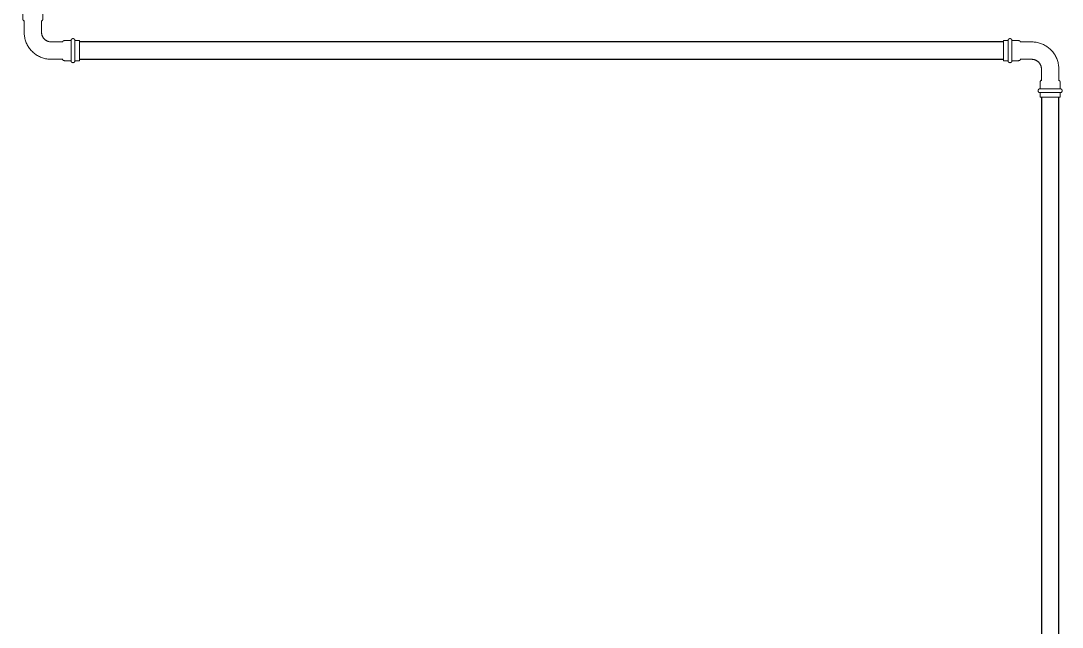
# Model space of a CAD drawing. Header units: inches. Extents: x -3327 to -1, y 8 to 1328.
# Drawn here: x -1829.8 to -1751, y 674.7 to 720.6 of the extents above; entities that cross this region are included whole.
import ezdxf

# ---------------------------------------------------------------- set-up
doc = ezdxf.new("R2010")
doc.units = ezdxf.units.IN
doc.header["$MEASUREMENT"] = 0
doc.layers.add('P-PIPE', color=3, linetype='Continuous', lineweight=9)
doc.layers.add('X - REF - FP', color=7, linetype='Continuous', true_color=0xb90000)

# ---------------------------------------------------------------- blocks, each defined once
blk = doc.blocks.new('Victaulic-VicPress316-Elbow 90-45deg Style P568_P571 - Standard-V42-SECOND LEVEL')
at = {"layer": 'P-PIPE'}
for p, q in [((-3.181, 0.766), (-3.52, 0.766)), ((-3.52, 0.766), (-3.52, -0.766)), ((-3.181, -0.766), (-3.181, 0.766)), ((-2.439, 0.766), (-2.89, 0.766)), ((-2.89, -0.766), (-2.89, 0.766)), ((-1.393, 0.658), (-2.278, 0.658)), ((-3.52, -0.766), (-3.181, -0.766)), ((-2.89, -0.766), (-2.439, -0.766)), ((-2.278, -0.657), (-1.393, -0.657)), ((-0.657, -1.393), (-0.657, -2.278)), ((0.658, -2.278), (0.658, -1.393)), ((-0.766, -2.439), (-0.766, -2.89)), ((0.766, -2.89), (-0.766, -2.89)), ((0.766, -2.89), (0.766, -2.439)), ((-0.766, -3.181), (-0.766, -3.52)), ((0.766, -3.181), (-0.766, -3.181)), ((-0.766, -3.52), (0.766, -3.52)), ((0.766, -3.52), (0.766, -3.181))]:
    blk.add_line(p, q, dxfattribs=at)
at = {"layer": 'P-PIPE', "flags": 128}
for points in [[(-3.181, 0.766), (-3.181, 0.772), (-3.181, 0.778), (-3.18, 0.784), (-3.18, 0.79), (-3.179, 0.795), (-3.177, 0.801), (-3.176, 0.807), (-3.174, 0.812), (-3.172, 0.818), (-3.17, 0.823), (-3.168, 0.828), (-3.165, 0.834), (-3.162, 0.839), (-3.159, 0.844), (-3.156, 0.849), (-3.153, 0.853), (-3.149, 0.858), (-3.145, 0.862), (-3.141, 0.867), (-3.137, 0.871), (-3.133, 0.875), (-3.129, 0.879), (-3.124, 0.882), (-3.119, 0.886), (-3.115, 0.889), (-3.11, 0.892), (-3.105, 0.895), (-3.099, 0.897), (-3.094, 0.9), (-3.089, 0.902), (-3.083, 0.904), (-3.078, 0.906), (-3.072, 0.907), (-3.066, 0.909), (-3.061, 0.91), (-3.055, 0.911), (-3.049, 0.911), (-3.043, 0.912), (-3.038, 0.912), (-3.032, 0.912), (-3.026, 0.912), (-3.02, 0.911), (-3.014, 0.91), (-3.009, 0.909), (-3.003, 0.908), (-2.997, 0.907), (-2.992, 0.905), (-2.986, 0.903), (-2.981, 0.901), (-2.975, 0.899), (-2.97, 0.896), (-2.965, 0.894), (-2.96, 0.891), (-2.955, 0.887), (-2.95, 0.884), (-2.946, 0.881), (-2.941, 0.877), (-2.937, 0.873), (-2.933, 0.869), (-2.929, 0.865), (-2.925, 0.86), (-2.921, 0.856), (-2.918, 0.851), (-2.914, 0.846), (-2.911, 0.842), (-2.908, 0.836), (-2.906, 0.831), (-2.903, 0.826), (-2.901, 0.821), (-2.899, 0.815), (-2.897, 0.81), (-2.895, 0.804), (-2.894, 0.798), (-2.893, 0.793), (-2.892, 0.787), (-2.891, 0.781), (-2.891, 0.775), (-2.891, 0.77), (-2.89, 0.766)], [(-3.181, 0.766), (-3.181, 0.766), (-3.181, 0.764), (-3.181, 0.761), (-3.181, 0.757), (-3.181, 0.751), (-3.181, 0.745), (-3.181, 0.737), (-3.181, 0.728), (-3.181, 0.717), (-3.181, 0.706), (-3.181, 0.693), (-3.181, 0.68), (-3.181, 0.665), (-3.181, 0.649), (-3.181, 0.633), (-3.181, 0.615), (-3.181, 0.596), (-3.181, 0.576), (-3.181, 0.556), (-3.181, 0.534), (-3.181, 0.512), (-3.181, 0.488), (-3.181, 0.464), (-3.181, 0.44), (-3.181, 0.414), (-3.181, 0.388), (-3.181, 0.361), (-3.181, 0.334), (-3.181, 0.306), (-3.181, 0.278), (-3.181, 0.249), (-3.181, 0.22), (-3.181, 0.19), (-3.181, 0.16), (-3.181, 0.13), (-3.181, 0.1), (-3.181, 0.069), (-3.181, 0.039), (-3.181, 0.008), (-3.181, -0.022), (-3.181, -0.053), (-3.181, -0.084), (-3.181, -0.114), (-3.181, -0.144), (-3.181, -0.174), (-3.181, -0.204), (-3.181, -0.233), (-3.181, -0.262), (-3.181, -0.291), (-3.181, -0.319), (-3.181, -0.347), (-3.181, -0.374), (-3.181, -0.4), (-3.181, -0.426), (-3.181, -0.451), (-3.181, -0.476), (-3.181, -0.499), (-3.181, -0.522), (-3.181, -0.544), (-3.181, -0.565), (-3.181, -0.585), (-3.181, -0.605), (-3.181, -0.623), (-3.181, -0.64), (-3.181, -0.657), (-3.181, -0.672), (-3.181, -0.686), (-3.181, -0.699), (-3.181, -0.711), (-3.181, -0.722), (-3.181, -0.732), (-3.181, -0.74), (-3.181, -0.748), (-3.181, -0.754), (-3.181, -0.759), (-3.181, -0.763), (-3.181, -0.765), (-3.181, -0.766), (-3.181, -0.766)], [(-3.181, 0.722), (-3.181, 0.732), (-3.181, 0.74), (-3.181, 0.748), (-3.181, 0.754), (-3.181, 0.759), (-3.181, 0.763), (-3.181, 0.765), (-3.181, 0.766), (-3.181, 0.766)], [(-2.89, -0.766), (-2.89, -0.766), (-2.89, -0.764), (-2.89, -0.761), (-2.89, -0.757), (-2.89, -0.751), (-2.89, -0.745), (-2.89, -0.737), (-2.89, -0.728), (-2.89, -0.717), (-2.89, -0.706), (-2.89, -0.693), (-2.89, -0.68), (-2.89, -0.665), (-2.89, -0.649), (-2.89, -0.633), (-2.89, -0.615), (-2.89, -0.596), (-2.89, -0.576), (-2.89, -0.556), (-2.89, -0.534), (-2.89, -0.512), (-2.89, -0.488), (-2.89, -0.464), (-2.89, -0.44), (-2.89, -0.414), (-2.89, -0.388), (-2.89, -0.361), (-2.89, -0.334), (-2.89, -0.306), (-2.89, -0.278), (-2.89, -0.249), (-2.89, -0.22), (-2.89, -0.19), (-2.89, -0.16), (-2.89, -0.13), (-2.89, -0.1), (-2.89, -0.069), (-2.89, -0.039), (-2.89, -0.008), (-2.89, 0.022), (-2.89, 0.053), (-2.89, 0.084), (-2.89, 0.114), (-2.89, 0.144), (-2.89, 0.174), (-2.89, 0.204), (-2.89, 0.233), (-2.89, 0.262), (-2.89, 0.291), (-2.89, 0.319), (-2.89, 0.347), (-2.89, 0.374), (-2.89, 0.4), (-2.89, 0.426), (-2.89, 0.451), (-2.89, 0.476), (-2.89, 0.499), (-2.89, 0.522), (-2.89, 0.544), (-2.89, 0.565), (-2.89, 0.585), (-2.89, 0.605), (-2.89, 0.623), (-2.89, 0.64), (-2.89, 0.657), (-2.89, 0.672), (-2.89, 0.686), (-2.89, 0.699), (-2.89, 0.711), (-2.89, 0.722), (-2.89, 0.732), (-2.89, 0.74), (-2.89, 0.748), (-2.89, 0.754), (-2.89, 0.759), (-2.89, 0.763), (-2.89, 0.765), (-2.89, 0.766), (-2.89, 0.766)], [(-2.89, 0.766), (-2.89, 0.766), (-2.89, 0.764), (-2.89, 0.761), (-2.89, 0.757), (-2.89, 0.751), (-2.89, 0.745), (-2.89, 0.737), (-2.89, 0.728)], [(-2.439, 0.766), (-2.428, 0.766), (-2.417, 0.766), (-2.406, 0.765), (-2.396, 0.763), (-2.385, 0.761), (-2.374, 0.759), (-2.364, 0.756), (-2.353, 0.753), (-2.343, 0.749), (-2.333, 0.745), (-2.323, 0.741), (-2.313, 0.736), (-2.304, 0.73), (-2.294, 0.725), (-2.285, 0.719), (-2.276, 0.713), (-2.268, 0.706), (-2.259, 0.699), (-2.251, 0.692), (-2.244, 0.684), (-2.236, 0.676), (-2.229, 0.668), (-2.222, 0.659), (-2.221, 0.658)], [(0.658, -1.393), (0.656, -1.311), (0.651, -1.229), (0.643, -1.148), (0.631, -1.066), (0.617, -0.986), (0.599, -0.906), (0.578, -0.826), (0.553, -0.748), (0.526, -0.671), (0.496, -0.594), (0.462, -0.52), (0.426, -0.446), (0.386, -0.374), (0.344, -0.304), (0.299, -0.235), (0.252, -0.168), (0.201, -0.104), (0.149, -0.041), (0.093, 0.02), (0.036, 0.078), (-0.024, 0.134), (-0.087, 0.187), (-0.151, 0.238), (-0.217, 0.287), (-0.285, 0.332), (-0.355, 0.375), (-0.427, 0.415), (-0.5, 0.453), (-0.574, 0.487), (-0.65, 0.518), (-0.727, 0.546), (-0.805, 0.571), (-0.884, 0.593), (-0.964, 0.612), (-1.044, 0.628), (-1.126, 0.64), (-1.207, 0.649), (-1.289, 0.655), (-1.371, 0.657), (-1.393, 0.658)], [(-3.181, -0.766), (-3.181, -0.766), (-3.181, -0.764), (-3.181, -0.761), (-3.181, -0.757), (-3.181, -0.751), (-3.181, -0.745), (-3.181, -0.737), (-3.181, -0.728)], [(-2.89, -0.766), (-2.891, -0.772), (-2.891, -0.778), (-2.892, -0.784), (-2.892, -0.79), (-2.893, -0.795), (-2.895, -0.801), (-2.896, -0.807), (-2.898, -0.812), (-2.9, -0.818), (-2.902, -0.823), (-2.904, -0.828), (-2.907, -0.834), (-2.91, -0.839), (-2.913, -0.844), (-2.916, -0.849), (-2.919, -0.853), (-2.923, -0.858), (-2.927, -0.862), (-2.931, -0.867), (-2.935, -0.871), (-2.939, -0.875), (-2.943, -0.879), (-2.948, -0.882), (-2.953, -0.886), (-2.957, -0.889), (-2.962, -0.892), (-2.967, -0.895), (-2.973, -0.897), (-2.978, -0.9), (-2.983, -0.902), (-2.989, -0.904), (-2.994, -0.906), (-3, -0.907), (-3.006, -0.909), (-3.011, -0.91), (-3.017, -0.911), (-3.023, -0.911), (-3.029, -0.912), (-3.034, -0.912), (-3.04, -0.912), (-3.046, -0.912), (-3.052, -0.911), (-3.058, -0.91), (-3.063, -0.909), (-3.069, -0.908), (-3.075, -0.907), (-3.08, -0.905), (-3.086, -0.903), (-3.091, -0.901), (-3.097, -0.899), (-3.102, -0.896), (-3.107, -0.894), (-3.112, -0.891), (-3.117, -0.887), (-3.122, -0.884), (-3.126, -0.881), (-3.131, -0.877), (-3.135, -0.873), (-3.139, -0.869), (-3.143, -0.865), (-3.147, -0.86), (-3.151, -0.856), (-3.154, -0.851), (-3.158, -0.846), (-3.161, -0.842), (-3.164, -0.836), (-3.166, -0.831), (-3.169, -0.826), (-3.171, -0.821), (-3.173, -0.815), (-3.175, -0.81), (-3.177, -0.804), (-3.178, -0.798), (-3.179, -0.793), (-3.18, -0.787), (-3.181, -0.781), (-3.181, -0.775), (-3.181, -0.77), (-3.181, -0.766)], [(-2.89, -0.722), (-2.89, -0.732), (-2.89, -0.74), (-2.89, -0.748), (-2.89, -0.754), (-2.89, -0.759), (-2.89, -0.763), (-2.89, -0.765), (-2.89, -0.766), (-2.89, -0.766)], [(-2.221, -0.657), (-2.228, -0.666), (-2.235, -0.674), (-2.242, -0.682), (-2.25, -0.69), (-2.258, -0.698), (-2.266, -0.705), (-2.275, -0.711), (-2.283, -0.718), (-2.293, -0.724), (-2.302, -0.729), (-2.311, -0.735), (-2.321, -0.74), (-2.331, -0.744), (-2.341, -0.748), (-2.351, -0.752), (-2.362, -0.755), (-2.372, -0.758), (-2.383, -0.761), (-2.394, -0.763), (-2.404, -0.764), (-2.415, -0.765), (-2.426, -0.766), (-2.437, -0.766), (-2.439, -0.766)], [(-1.393, -0.657), (-1.364, -0.658), (-1.334, -0.66), (-1.305, -0.663), (-1.276, -0.667), (-1.247, -0.672), (-1.218, -0.679), (-1.19, -0.686), (-1.162, -0.695), (-1.134, -0.705), (-1.107, -0.716), (-1.08, -0.728), (-1.053, -0.741), (-1.028, -0.755), (-1.002, -0.77), (-0.978, -0.786), (-0.954, -0.803), (-0.931, -0.821), (-0.908, -0.84), (-0.886, -0.86), (-0.865, -0.881), (-0.845, -0.902), (-0.826, -0.924), (-0.808, -0.947), (-0.79, -0.971), (-0.774, -0.996), (-0.759, -1.021), (-0.744, -1.046), (-0.731, -1.073), (-0.719, -1.099), (-0.707, -1.126), (-0.697, -1.154), (-0.688, -1.182), (-0.681, -1.21), (-0.674, -1.239), (-0.668, -1.268), (-0.664, -1.297), (-0.661, -1.326), (-0.658, -1.356), (-0.658, -1.385), (-0.657, -1.393)], [(-0.766, -2.439), (-0.766, -2.428), (-0.766, -2.417), (-0.765, -2.406), (-0.763, -2.396), (-0.761, -2.385), (-0.759, -2.374), (-0.756, -2.364), (-0.753, -2.353), (-0.749, -2.343), (-0.745, -2.333), (-0.741, -2.323), (-0.736, -2.313), (-0.73, -2.304), (-0.725, -2.294), (-0.719, -2.285), (-0.713, -2.276), (-0.706, -2.268), (-0.699, -2.259), (-0.692, -2.251), (-0.684, -2.244), (-0.676, -2.236), (-0.668, -2.229), (-0.659, -2.222), (-0.657, -2.221)], [(0.658, -2.221), (0.666, -2.228), (0.674, -2.235), (0.682, -2.242), (0.69, -2.25), (0.698, -2.258), (0.705, -2.266), (0.711, -2.275), (0.718, -2.283), (0.724, -2.293), (0.729, -2.302), (0.735, -2.311), (0.74, -2.321), (0.744, -2.331), (0.748, -2.341), (0.752, -2.351), (0.755, -2.362), (0.758, -2.372), (0.761, -2.383), (0.763, -2.394), (0.764, -2.404), (0.765, -2.415), (0.766, -2.426), (0.766, -2.437), (0.766, -2.439)], [(-0.766, -3.181), (-0.772, -3.181), (-0.778, -3.181), (-0.784, -3.18), (-0.79, -3.18), (-0.795, -3.179), (-0.801, -3.177), (-0.807, -3.176), (-0.812, -3.174), (-0.818, -3.172), (-0.823, -3.17), (-0.828, -3.168), (-0.834, -3.165), (-0.839, -3.162), (-0.844, -3.159), (-0.849, -3.156), (-0.853, -3.153), (-0.858, -3.149), (-0.862, -3.145), (-0.867, -3.141), (-0.871, -3.137), (-0.875, -3.133), (-0.879, -3.129), (-0.882, -3.124), (-0.886, -3.119), (-0.889, -3.115), (-0.892, -3.11), (-0.895, -3.105), (-0.897, -3.099), (-0.9, -3.094), (-0.902, -3.089), (-0.904, -3.083), (-0.906, -3.078), (-0.907, -3.072), (-0.909, -3.066), (-0.91, -3.061), (-0.911, -3.055), (-0.911, -3.049), (-0.912, -3.043), (-0.912, -3.038), (-0.912, -3.032), (-0.912, -3.026), (-0.911, -3.02), (-0.91, -3.014), (-0.909, -3.009), (-0.908, -3.003), (-0.907, -2.997), (-0.905, -2.992), (-0.903, -2.986), (-0.901, -2.981), (-0.899, -2.975), (-0.896, -2.97), (-0.894, -2.965), (-0.891, -2.96), (-0.887, -2.955), (-0.884, -2.95), (-0.881, -2.946), (-0.877, -2.941), (-0.873, -2.937), (-0.869, -2.933), (-0.865, -2.929), (-0.86, -2.925), (-0.856, -2.921), (-0.851, -2.918), (-0.846, -2.914), (-0.842, -2.911), (-0.836, -2.908), (-0.831, -2.906), (-0.826, -2.903), (-0.821, -2.901), (-0.815, -2.899), (-0.81, -2.897), (-0.804, -2.895), (-0.798, -2.894), (-0.793, -2.893), (-0.787, -2.892), (-0.781, -2.891), (-0.775, -2.891), (-0.77, -2.891), (-0.766, -2.89)], [(0.766, -2.89), (0.766, -2.89), (0.764, -2.89), (0.761, -2.89), (0.757, -2.89), (0.751, -2.89), (0.745, -2.89), (0.737, -2.89), (0.728, -2.89), (0.717, -2.89), (0.706, -2.89), (0.693, -2.89), (0.68, -2.89), (0.665, -2.89), (0.649, -2.89), (0.633, -2.89), (0.615, -2.89), (0.596, -2.89), (0.576, -2.89), (0.556, -2.89), (0.534, -2.89), (0.512, -2.89), (0.488, -2.89), (0.464, -2.89), (0.44, -2.89), (0.414, -2.89), (0.388, -2.89), (0.361, -2.89), (0.334, -2.89), (0.306, -2.89), (0.278, -2.89), (0.249, -2.89), (0.22, -2.89), (0.19, -2.89), (0.16, -2.89), (0.13, -2.89), (0.1, -2.89), (0.069, -2.89), (0.039, -2.89), (0.008, -2.89), (-0.022, -2.89), (-0.053, -2.89), (-0.084, -2.89), (-0.114, -2.89), (-0.144, -2.89), (-0.174, -2.89), (-0.204, -2.89), (-0.233, -2.89), (-0.262, -2.89), (-0.291, -2.89), (-0.319, -2.89), (-0.347, -2.89), (-0.374, -2.89), (-0.4, -2.89), (-0.426, -2.89), (-0.451, -2.89), (-0.476, -2.89), (-0.499, -2.89), (-0.522, -2.89), (-0.544, -2.89), (-0.565, -2.89), (-0.585, -2.89), (-0.605, -2.89), (-0.623, -2.89), (-0.64, -2.89), (-0.657, -2.89), (-0.672, -2.89), (-0.686, -2.89), (-0.699, -2.89), (-0.711, -2.89), (-0.722, -2.89), (-0.732, -2.89), (-0.74, -2.89), (-0.748, -2.89), (-0.754, -2.89), (-0.759, -2.89), (-0.763, -2.89), (-0.765, -2.89), (-0.766, -2.89), (-0.766, -2.89)], [(-0.766, -2.89), (-0.766, -2.89), (-0.764, -2.89), (-0.761, -2.89), (-0.757, -2.89), (-0.751, -2.89), (-0.745, -2.89), (-0.737, -2.89), (-0.728, -2.89)], [(0.722, -2.89), (0.732, -2.89), (0.74, -2.89), (0.748, -2.89), (0.754, -2.89), (0.759, -2.89), (0.763, -2.89), (0.765, -2.89), (0.766, -2.89), (0.766, -2.89)], [(0.766, -2.89), (0.772, -2.891), (0.778, -2.891), (0.784, -2.892), (0.79, -2.892), (0.795, -2.893), (0.801, -2.895), (0.807, -2.896), (0.812, -2.898), (0.818, -2.9), (0.823, -2.902), (0.828, -2.904), (0.834, -2.907), (0.839, -2.91), (0.844, -2.913), (0.849, -2.916), (0.853, -2.919), (0.858, -2.923), (0.862, -2.927), (0.867, -2.931), (0.871, -2.935), (0.875, -2.939), (0.879, -2.943), (0.882, -2.948), (0.886, -2.953), (0.889, -2.957), (0.892, -2.962), (0.895, -2.967), (0.897, -2.973), (0.9, -2.978), (0.902, -2.983), (0.904, -2.989), (0.906, -2.994), (0.907, -3), (0.909, -3.006), (0.91, -3.011), (0.911, -3.017), (0.911, -3.023), (0.912, -3.029), (0.912, -3.034), (0.912, -3.04), (0.912, -3.046), (0.911, -3.052), (0.91, -3.058), (0.909, -3.063), (0.908, -3.069), (0.907, -3.075), (0.905, -3.08), (0.903, -3.086), (0.901, -3.091), (0.899, -3.097), (0.896, -3.102), (0.894, -3.107), (0.891, -3.112), (0.887, -3.117), (0.884, -3.122), (0.881, -3.126), (0.877, -3.131), (0.873, -3.135), (0.869, -3.139), (0.865, -3.143), (0.86, -3.147), (0.856, -3.151), (0.851, -3.154), (0.846, -3.158), (0.842, -3.161), (0.836, -3.164), (0.831, -3.166), (0.826, -3.169), (0.821, -3.171), (0.815, -3.173), (0.81, -3.175), (0.804, -3.177), (0.798, -3.178), (0.793, -3.179), (0.787, -3.18), (0.781, -3.181), (0.775, -3.181), (0.77, -3.181), (0.766, -3.181)], [(-0.766, -3.181), (-0.766, -3.181), (-0.764, -3.181), (-0.761, -3.181), (-0.757, -3.181), (-0.751, -3.181), (-0.745, -3.181), (-0.737, -3.181), (-0.728, -3.181), (-0.717, -3.181), (-0.706, -3.181), (-0.693, -3.181), (-0.68, -3.181), (-0.665, -3.181), (-0.649, -3.181), (-0.633, -3.181), (-0.615, -3.181), (-0.596, -3.181), (-0.576, -3.181), (-0.556, -3.181), (-0.534, -3.181), (-0.512, -3.181), (-0.488, -3.181), (-0.464, -3.181), (-0.44, -3.181), (-0.414, -3.181), (-0.388, -3.181), (-0.361, -3.181), (-0.334, -3.181), (-0.306, -3.181), (-0.278, -3.181), (-0.249, -3.181), (-0.22, -3.181), (-0.19, -3.181), (-0.16, -3.181), (-0.13, -3.181), (-0.1, -3.181), (-0.069, -3.181), (-0.039, -3.181), (-0.008, -3.181), (0.022, -3.181), (0.053, -3.181), (0.084, -3.181), (0.114, -3.181), (0.144, -3.181), (0.174, -3.181), (0.204, -3.181), (0.233, -3.181), (0.262, -3.181), (0.291, -3.181), (0.319, -3.181), (0.347, -3.181), (0.374, -3.181), (0.4, -3.181), (0.426, -3.181), (0.451, -3.181), (0.476, -3.181), (0.499, -3.181), (0.522, -3.181), (0.544, -3.181), (0.565, -3.181), (0.585, -3.181), (0.605, -3.181), (0.623, -3.181), (0.64, -3.181), (0.657, -3.181), (0.672, -3.181), (0.686, -3.181), (0.699, -3.181), (0.711, -3.181), (0.722, -3.181), (0.732, -3.181), (0.74, -3.181), (0.748, -3.181), (0.754, -3.181), (0.759, -3.181), (0.763, -3.181), (0.765, -3.181), (0.766, -3.181), (0.766, -3.181)], [(-0.722, -3.181), (-0.732, -3.181), (-0.74, -3.181), (-0.748, -3.181), (-0.754, -3.181), (-0.759, -3.181), (-0.763, -3.181), (-0.765, -3.181), (-0.766, -3.181), (-0.766, -3.181)], [(0.766, -3.181), (0.766, -3.181), (0.764, -3.181), (0.761, -3.181), (0.757, -3.181), (0.751, -3.181), (0.745, -3.181), (0.737, -3.181), (0.728, -3.181)]]:
    blk.add_lwpolyline(points, dxfattribs=at)
blk = doc.blocks.new('Victaulic-VicPress316-Elbow 90-45deg Style P568_P571 - Standard-V47-SECOND LEVEL')
at = {"layer": 'P-PIPE'}
for p, q in [((-3.181, 0.766), (-3.52, 0.766)), ((-3.52, 0.766), (-3.52, -0.766)), ((-3.181, -0.766), (-3.181, 0.766)), ((-2.439, 0.766), (-2.89, 0.766)), ((-2.89, -0.766), (-2.89, 0.766)), ((-1.393, 0.658), (-2.278, 0.658)), ((-3.52, -0.766), (-3.181, -0.766)), ((-2.89, -0.766), (-2.439, -0.766)), ((-2.278, -0.657), (-1.393, -0.657)), ((-0.657, -1.393), (-0.657, -2.278)), ((0.658, -2.278), (0.658, -1.393)), ((-0.766, -2.439), (-0.766, -2.89)), ((0.766, -2.89), (-0.766, -2.89)), ((0.766, -2.89), (0.766, -2.439)), ((-0.766, -3.181), (-0.766, -3.52)), ((0.766, -3.181), (-0.766, -3.181)), ((-0.766, -3.52), (0.766, -3.52)), ((0.766, -3.52), (0.766, -3.181))]:
    blk.add_line(p, q, dxfattribs=at)
at = {"layer": 'P-PIPE', "flags": 128}
for points in [[(-3.181, 0.766), (-3.181, 0.772), (-3.181, 0.778), (-3.18, 0.784), (-3.18, 0.79), (-3.179, 0.795), (-3.177, 0.801), (-3.176, 0.807), (-3.174, 0.812), (-3.172, 0.818), (-3.17, 0.823), (-3.168, 0.828), (-3.165, 0.834), (-3.162, 0.839), (-3.159, 0.844), (-3.156, 0.849), (-3.153, 0.853), (-3.149, 0.858), (-3.145, 0.862), (-3.141, 0.867), (-3.137, 0.871), (-3.133, 0.875), (-3.129, 0.879), (-3.124, 0.882), (-3.119, 0.886), (-3.115, 0.889), (-3.11, 0.892), (-3.105, 0.895), (-3.099, 0.897), (-3.094, 0.9), (-3.089, 0.902), (-3.083, 0.904), (-3.078, 0.906), (-3.072, 0.907), (-3.066, 0.909), (-3.061, 0.91), (-3.055, 0.911), (-3.049, 0.911), (-3.043, 0.912), (-3.038, 0.912), (-3.032, 0.912), (-3.026, 0.912), (-3.02, 0.911), (-3.014, 0.91), (-3.009, 0.909), (-3.003, 0.908), (-2.997, 0.907), (-2.992, 0.905), (-2.986, 0.903), (-2.981, 0.901), (-2.975, 0.899), (-2.97, 0.896), (-2.965, 0.894), (-2.96, 0.891), (-2.955, 0.887), (-2.95, 0.884), (-2.946, 0.881), (-2.941, 0.877), (-2.937, 0.873), (-2.933, 0.869), (-2.929, 0.865), (-2.925, 0.86), (-2.921, 0.856), (-2.918, 0.851), (-2.914, 0.846), (-2.911, 0.842), (-2.908, 0.836), (-2.906, 0.831), (-2.903, 0.826), (-2.901, 0.821), (-2.899, 0.815), (-2.897, 0.81), (-2.895, 0.804), (-2.894, 0.798), (-2.893, 0.793), (-2.892, 0.787), (-2.891, 0.781), (-2.891, 0.775), (-2.891, 0.77), (-2.89, 0.766)], [(-3.181, 0.766), (-3.181, 0.766), (-3.181, 0.764), (-3.181, 0.761), (-3.181, 0.757), (-3.181, 0.751), (-3.181, 0.745), (-3.181, 0.737), (-3.181, 0.728), (-3.181, 0.717), (-3.181, 0.706), (-3.181, 0.693), (-3.181, 0.68), (-3.181, 0.665), (-3.181, 0.649), (-3.181, 0.633), (-3.181, 0.615), (-3.181, 0.596), (-3.181, 0.576), (-3.181, 0.556), (-3.181, 0.534), (-3.181, 0.512), (-3.181, 0.488), (-3.181, 0.464), (-3.181, 0.44), (-3.181, 0.414), (-3.181, 0.388), (-3.181, 0.361), (-3.181, 0.334), (-3.181, 0.306), (-3.181, 0.278), (-3.181, 0.249), (-3.181, 0.22), (-3.181, 0.19), (-3.181, 0.16), (-3.181, 0.13), (-3.181, 0.1), (-3.181, 0.069), (-3.181, 0.039), (-3.181, 0.008), (-3.181, -0.022), (-3.181, -0.053), (-3.181, -0.084), (-3.181, -0.114), (-3.181, -0.144), (-3.181, -0.174), (-3.181, -0.204), (-3.181, -0.233), (-3.181, -0.262), (-3.181, -0.291), (-3.181, -0.319), (-3.181, -0.347), (-3.181, -0.374), (-3.181, -0.4), (-3.181, -0.426), (-3.181, -0.451), (-3.181, -0.476), (-3.181, -0.499), (-3.181, -0.522), (-3.181, -0.544), (-3.181, -0.565), (-3.181, -0.585), (-3.181, -0.605), (-3.181, -0.623), (-3.181, -0.64), (-3.181, -0.657), (-3.181, -0.672), (-3.181, -0.686), (-3.181, -0.699), (-3.181, -0.711), (-3.181, -0.722), (-3.181, -0.732), (-3.181, -0.74), (-3.181, -0.748), (-3.181, -0.754), (-3.181, -0.759), (-3.181, -0.763), (-3.181, -0.765), (-3.181, -0.766), (-3.181, -0.766)], [(-3.181, 0.722), (-3.181, 0.732), (-3.181, 0.74), (-3.181, 0.748), (-3.181, 0.754), (-3.181, 0.759), (-3.181, 0.763), (-3.181, 0.765), (-3.181, 0.766), (-3.181, 0.766)], [(-2.89, -0.766), (-2.89, -0.766), (-2.89, -0.764), (-2.89, -0.761), (-2.89, -0.757), (-2.89, -0.751), (-2.89, -0.745), (-2.89, -0.737), (-2.89, -0.728), (-2.89, -0.717), (-2.89, -0.706), (-2.89, -0.693), (-2.89, -0.68), (-2.89, -0.665), (-2.89, -0.649), (-2.89, -0.633), (-2.89, -0.615), (-2.89, -0.596), (-2.89, -0.576), (-2.89, -0.556), (-2.89, -0.534), (-2.89, -0.512), (-2.89, -0.488), (-2.89, -0.464), (-2.89, -0.44), (-2.89, -0.414), (-2.89, -0.388), (-2.89, -0.361), (-2.89, -0.334), (-2.89, -0.306), (-2.89, -0.278), (-2.89, -0.249), (-2.89, -0.22), (-2.89, -0.19), (-2.89, -0.16), (-2.89, -0.13), (-2.89, -0.1), (-2.89, -0.069), (-2.89, -0.039), (-2.89, -0.008), (-2.89, 0.022), (-2.89, 0.053), (-2.89, 0.084), (-2.89, 0.114), (-2.89, 0.144), (-2.89, 0.174), (-2.89, 0.204), (-2.89, 0.233), (-2.89, 0.262), (-2.89, 0.291), (-2.89, 0.319), (-2.89, 0.347), (-2.89, 0.374), (-2.89, 0.4), (-2.89, 0.426), (-2.89, 0.451), (-2.89, 0.476), (-2.89, 0.499), (-2.89, 0.522), (-2.89, 0.544), (-2.89, 0.565), (-2.89, 0.585), (-2.89, 0.605), (-2.89, 0.623), (-2.89, 0.64), (-2.89, 0.657), (-2.89, 0.672), (-2.89, 0.686), (-2.89, 0.699), (-2.89, 0.711), (-2.89, 0.722), (-2.89, 0.732), (-2.89, 0.74), (-2.89, 0.748), (-2.89, 0.754), (-2.89, 0.759), (-2.89, 0.763), (-2.89, 0.765), (-2.89, 0.766), (-2.89, 0.766)], [(-2.89, 0.766), (-2.89, 0.766), (-2.89, 0.764), (-2.89, 0.761), (-2.89, 0.757), (-2.89, 0.751), (-2.89, 0.745), (-2.89, 0.737), (-2.89, 0.728)], [(-2.439, 0.766), (-2.428, 0.766), (-2.417, 0.766), (-2.406, 0.765), (-2.396, 0.763), (-2.385, 0.761), (-2.374, 0.759), (-2.364, 0.756), (-2.353, 0.753), (-2.343, 0.749), (-2.333, 0.745), (-2.323, 0.741), (-2.313, 0.736), (-2.304, 0.73), (-2.294, 0.725), (-2.285, 0.719), (-2.276, 0.713), (-2.268, 0.706), (-2.259, 0.699), (-2.251, 0.692), (-2.244, 0.684), (-2.236, 0.676), (-2.229, 0.668), (-2.222, 0.659), (-2.221, 0.658)], [(0.658, -1.393), (0.656, -1.311), (0.651, -1.229), (0.643, -1.148), (0.631, -1.066), (0.617, -0.986), (0.599, -0.906), (0.578, -0.826), (0.553, -0.748), (0.526, -0.671), (0.496, -0.594), (0.462, -0.52), (0.426, -0.446), (0.386, -0.374), (0.344, -0.304), (0.299, -0.235), (0.252, -0.168), (0.201, -0.104), (0.149, -0.041), (0.093, 0.02), (0.036, 0.078), (-0.024, 0.134), (-0.087, 0.187), (-0.151, 0.238), (-0.217, 0.287), (-0.285, 0.332), (-0.355, 0.375), (-0.427, 0.415), (-0.5, 0.453), (-0.574, 0.487), (-0.65, 0.518), (-0.727, 0.546), (-0.805, 0.571), (-0.884, 0.593), (-0.964, 0.612), (-1.044, 0.628), (-1.126, 0.64), (-1.207, 0.649), (-1.289, 0.655), (-1.371, 0.657), (-1.393, 0.658)], [(-3.181, -0.766), (-3.181, -0.766), (-3.181, -0.764), (-3.181, -0.761), (-3.181, -0.757), (-3.181, -0.751), (-3.181, -0.745), (-3.181, -0.737), (-3.181, -0.728)], [(-2.89, -0.766), (-2.891, -0.772), (-2.891, -0.778), (-2.892, -0.784), (-2.892, -0.79), (-2.893, -0.795), (-2.895, -0.801), (-2.896, -0.807), (-2.898, -0.812), (-2.9, -0.818), (-2.902, -0.823), (-2.904, -0.828), (-2.907, -0.834), (-2.91, -0.839), (-2.913, -0.844), (-2.916, -0.849), (-2.919, -0.853), (-2.923, -0.858), (-2.927, -0.862), (-2.931, -0.867), (-2.935, -0.871), (-2.939, -0.875), (-2.943, -0.879), (-2.948, -0.882), (-2.953, -0.886), (-2.957, -0.889), (-2.962, -0.892), (-2.967, -0.895), (-2.973, -0.897), (-2.978, -0.9), (-2.983, -0.902), (-2.989, -0.904), (-2.994, -0.906), (-3, -0.907), (-3.006, -0.909), (-3.011, -0.91), (-3.017, -0.911), (-3.023, -0.911), (-3.029, -0.912), (-3.034, -0.912), (-3.04, -0.912), (-3.046, -0.912), (-3.052, -0.911), (-3.058, -0.91), (-3.063, -0.909), (-3.069, -0.908), (-3.075, -0.907), (-3.08, -0.905), (-3.086, -0.903), (-3.091, -0.901), (-3.097, -0.899), (-3.102, -0.896), (-3.107, -0.894), (-3.112, -0.891), (-3.117, -0.887), (-3.122, -0.884), (-3.126, -0.881), (-3.131, -0.877), (-3.135, -0.873), (-3.139, -0.869), (-3.143, -0.865), (-3.147, -0.86), (-3.151, -0.856), (-3.154, -0.851), (-3.158, -0.846), (-3.161, -0.842), (-3.164, -0.836), (-3.166, -0.831), (-3.169, -0.826), (-3.171, -0.821), (-3.173, -0.815), (-3.175, -0.81), (-3.177, -0.804), (-3.178, -0.798), (-3.179, -0.793), (-3.18, -0.787), (-3.181, -0.781), (-3.181, -0.775), (-3.181, -0.77), (-3.181, -0.766)], [(-2.89, -0.722), (-2.89, -0.732), (-2.89, -0.74), (-2.89, -0.748), (-2.89, -0.754), (-2.89, -0.759), (-2.89, -0.763), (-2.89, -0.765), (-2.89, -0.766), (-2.89, -0.766)], [(-2.221, -0.657), (-2.228, -0.666), (-2.235, -0.674), (-2.242, -0.682), (-2.25, -0.69), (-2.258, -0.698), (-2.266, -0.705), (-2.275, -0.711), (-2.283, -0.718), (-2.293, -0.724), (-2.302, -0.729), (-2.311, -0.735), (-2.321, -0.74), (-2.331, -0.744), (-2.341, -0.748), (-2.351, -0.752), (-2.362, -0.755), (-2.372, -0.758), (-2.383, -0.761), (-2.394, -0.763), (-2.404, -0.764), (-2.415, -0.765), (-2.426, -0.766), (-2.437, -0.766), (-2.439, -0.766)], [(-1.393, -0.657), (-1.364, -0.658), (-1.334, -0.66), (-1.305, -0.663), (-1.276, -0.667), (-1.247, -0.672), (-1.218, -0.679), (-1.19, -0.686), (-1.162, -0.695), (-1.134, -0.705), (-1.107, -0.716), (-1.08, -0.728), (-1.053, -0.741), (-1.028, -0.755), (-1.002, -0.77), (-0.978, -0.786), (-0.954, -0.803), (-0.931, -0.821), (-0.908, -0.84), (-0.886, -0.86), (-0.865, -0.881), (-0.845, -0.902), (-0.826, -0.924), (-0.808, -0.947), (-0.79, -0.971), (-0.774, -0.996), (-0.759, -1.021), (-0.744, -1.046), (-0.731, -1.073), (-0.719, -1.099), (-0.707, -1.126), (-0.697, -1.154), (-0.688, -1.182), (-0.681, -1.21), (-0.674, -1.239), (-0.668, -1.268), (-0.664, -1.297), (-0.661, -1.326), (-0.658, -1.356), (-0.658, -1.385), (-0.657, -1.393)], [(-0.766, -2.439), (-0.766, -2.428), (-0.766, -2.417), (-0.765, -2.406), (-0.763, -2.396), (-0.761, -2.385), (-0.759, -2.374), (-0.756, -2.364), (-0.753, -2.353), (-0.749, -2.343), (-0.745, -2.333), (-0.741, -2.323), (-0.736, -2.313), (-0.73, -2.304), (-0.725, -2.294), (-0.719, -2.285), (-0.713, -2.276), (-0.706, -2.268), (-0.699, -2.259), (-0.692, -2.251), (-0.684, -2.244), (-0.676, -2.236), (-0.668, -2.229), (-0.659, -2.222), (-0.657, -2.221)], [(0.658, -2.221), (0.666, -2.228), (0.674, -2.235), (0.682, -2.242), (0.69, -2.25), (0.698, -2.258), (0.705, -2.266), (0.711, -2.275), (0.718, -2.283), (0.724, -2.293), (0.729, -2.302), (0.735, -2.311), (0.74, -2.321), (0.744, -2.331), (0.748, -2.341), (0.752, -2.351), (0.755, -2.362), (0.758, -2.372), (0.761, -2.383), (0.763, -2.394), (0.764, -2.404), (0.765, -2.415), (0.766, -2.426), (0.766, -2.437), (0.766, -2.439)], [(-0.766, -3.181), (-0.772, -3.181), (-0.778, -3.181), (-0.784, -3.18), (-0.79, -3.18), (-0.795, -3.179), (-0.801, -3.177), (-0.807, -3.176), (-0.812, -3.174), (-0.818, -3.172), (-0.823, -3.17), (-0.828, -3.168), (-0.834, -3.165), (-0.839, -3.162), (-0.844, -3.159), (-0.849, -3.156), (-0.853, -3.153), (-0.858, -3.149), (-0.862, -3.145), (-0.867, -3.141), (-0.871, -3.137), (-0.875, -3.133), (-0.879, -3.129), (-0.882, -3.124), (-0.886, -3.119), (-0.889, -3.115), (-0.892, -3.11), (-0.895, -3.105), (-0.897, -3.099), (-0.9, -3.094), (-0.902, -3.089), (-0.904, -3.083), (-0.906, -3.078), (-0.907, -3.072), (-0.909, -3.066), (-0.91, -3.061), (-0.911, -3.055), (-0.911, -3.049), (-0.912, -3.043), (-0.912, -3.038), (-0.912, -3.032), (-0.912, -3.026), (-0.911, -3.02), (-0.91, -3.014), (-0.909, -3.009), (-0.908, -3.003), (-0.907, -2.997), (-0.905, -2.992), (-0.903, -2.986), (-0.901, -2.981), (-0.899, -2.975), (-0.896, -2.97), (-0.894, -2.965), (-0.891, -2.96), (-0.887, -2.955), (-0.884, -2.95), (-0.881, -2.946), (-0.877, -2.941), (-0.873, -2.937), (-0.869, -2.933), (-0.865, -2.929), (-0.86, -2.925), (-0.856, -2.921), (-0.851, -2.918), (-0.846, -2.914), (-0.842, -2.911), (-0.836, -2.908), (-0.831, -2.906), (-0.826, -2.903), (-0.821, -2.901), (-0.815, -2.899), (-0.81, -2.897), (-0.804, -2.895), (-0.798, -2.894), (-0.793, -2.893), (-0.787, -2.892), (-0.781, -2.891), (-0.775, -2.891), (-0.77, -2.891), (-0.766, -2.89)], [(-0.565, -2.89), (-0.585, -2.89), (-0.605, -2.89), (-0.623, -2.89), (-0.64, -2.89), (-0.657, -2.89), (-0.672, -2.89), (-0.686, -2.89), (-0.699, -2.89), (-0.711, -2.89), (-0.722, -2.89), (-0.732, -2.89), (-0.74, -2.89), (-0.748, -2.89), (-0.754, -2.89), (-0.759, -2.89), (-0.763, -2.89), (-0.765, -2.89), (-0.766, -2.89), (-0.766, -2.89)], [(-0.766, -2.89), (-0.766, -2.89), (-0.764, -2.89), (-0.761, -2.89), (-0.757, -2.89), (-0.751, -2.89), (-0.745, -2.89), (-0.737, -2.89), (-0.728, -2.89)], [(0.766, -2.89), (0.766, -2.89), (0.764, -2.89), (0.761, -2.89), (0.757, -2.89), (0.751, -2.89), (0.745, -2.89), (0.737, -2.89), (0.728, -2.89), (0.717, -2.89), (0.706, -2.89), (0.693, -2.89), (0.68, -2.89), (0.665, -2.89), (0.649, -2.89), (0.633, -2.89), (0.615, -2.89), (0.596, -2.89), (0.576, -2.89), (0.556, -2.89), (0.534, -2.89), (0.512, -2.89), (0.488, -2.89), (0.464, -2.89), (0.44, -2.89), (0.414, -2.89), (0.388, -2.89), (0.361, -2.89), (0.334, -2.89), (0.306, -2.89), (0.278, -2.89), (0.249, -2.89), (0.22, -2.89), (0.19, -2.89), (0.16, -2.89), (0.13, -2.89), (0.1, -2.89), (0.069, -2.89), (0.039, -2.89), (0.008, -2.89), (-0.022, -2.89), (-0.053, -2.89), (-0.084, -2.89), (-0.114, -2.89), (-0.144, -2.89), (-0.174, -2.89), (-0.204, -2.89), (-0.233, -2.89), (-0.262, -2.89), (-0.291, -2.89), (-0.319, -2.89), (-0.347, -2.89), (-0.374, -2.89), (-0.4, -2.89), (-0.426, -2.89), (-0.451, -2.89), (-0.476, -2.89), (-0.499, -2.89), (-0.522, -2.89), (-0.544, -2.89), (-0.565, -2.89)], [(0.722, -2.89), (0.732, -2.89), (0.74, -2.89), (0.748, -2.89), (0.754, -2.89), (0.759, -2.89), (0.763, -2.89), (0.765, -2.89), (0.766, -2.89), (0.766, -2.89)], [(0.766, -2.89), (0.772, -2.891), (0.778, -2.891), (0.784, -2.892), (0.79, -2.892), (0.795, -2.893), (0.801, -2.895), (0.807, -2.896), (0.812, -2.898), (0.818, -2.9), (0.823, -2.902), (0.828, -2.904), (0.834, -2.907), (0.839, -2.91), (0.844, -2.913), (0.849, -2.916), (0.853, -2.919), (0.858, -2.923), (0.862, -2.927), (0.867, -2.931), (0.871, -2.935), (0.875, -2.939), (0.879, -2.943), (0.882, -2.948), (0.886, -2.953), (0.889, -2.957), (0.892, -2.962), (0.895, -2.967), (0.897, -2.973), (0.9, -2.978), (0.902, -2.983), (0.904, -2.989), (0.906, -2.994), (0.907, -3), (0.909, -3.006), (0.91, -3.011), (0.911, -3.017), (0.911, -3.023), (0.912, -3.029), (0.912, -3.034), (0.912, -3.04), (0.912, -3.046), (0.911, -3.052), (0.91, -3.058), (0.909, -3.063), (0.908, -3.069), (0.907, -3.075), (0.905, -3.08), (0.903, -3.086), (0.901, -3.091), (0.899, -3.097), (0.896, -3.102), (0.894, -3.107), (0.891, -3.112), (0.887, -3.117), (0.884, -3.122), (0.881, -3.126), (0.877, -3.131), (0.873, -3.135), (0.869, -3.139), (0.865, -3.143), (0.86, -3.147), (0.856, -3.151), (0.851, -3.154), (0.846, -3.158), (0.842, -3.161), (0.836, -3.164), (0.831, -3.166), (0.826, -3.169), (0.821, -3.171), (0.815, -3.173), (0.81, -3.175), (0.804, -3.177), (0.798, -3.178), (0.793, -3.179), (0.787, -3.18), (0.781, -3.181), (0.775, -3.181), (0.77, -3.181), (0.766, -3.181)], [(-0.766, -3.181), (-0.766, -3.181), (-0.764, -3.181), (-0.761, -3.181), (-0.757, -3.181), (-0.751, -3.181), (-0.745, -3.181), (-0.737, -3.181), (-0.728, -3.181), (-0.717, -3.181), (-0.706, -3.181), (-0.693, -3.181), (-0.68, -3.181), (-0.665, -3.181), (-0.649, -3.181), (-0.633, -3.181), (-0.615, -3.181), (-0.596, -3.181), (-0.576, -3.181), (-0.556, -3.181), (-0.534, -3.181), (-0.512, -3.181), (-0.488, -3.181), (-0.464, -3.181), (-0.44, -3.181), (-0.414, -3.181), (-0.388, -3.181), (-0.361, -3.181), (-0.334, -3.181), (-0.306, -3.181), (-0.278, -3.181), (-0.249, -3.181), (-0.22, -3.181), (-0.19, -3.181), (-0.16, -3.181), (-0.13, -3.181), (-0.1, -3.181), (-0.069, -3.181), (-0.039, -3.181), (-0.008, -3.181), (0.022, -3.181), (0.053, -3.181), (0.084, -3.181), (0.114, -3.181), (0.144, -3.181), (0.174, -3.181), (0.204, -3.181), (0.233, -3.181), (0.262, -3.181), (0.291, -3.181), (0.319, -3.181), (0.347, -3.181), (0.374, -3.181), (0.4, -3.181), (0.426, -3.181), (0.451, -3.181), (0.476, -3.181), (0.499, -3.181), (0.522, -3.181), (0.544, -3.181), (0.565, -3.181), (0.585, -3.181), (0.605, -3.181), (0.623, -3.181), (0.64, -3.181), (0.657, -3.181), (0.672, -3.181), (0.686, -3.181), (0.699, -3.181), (0.711, -3.181), (0.722, -3.181), (0.732, -3.181), (0.74, -3.181), (0.748, -3.181), (0.754, -3.181), (0.759, -3.181), (0.763, -3.181), (0.765, -3.181), (0.766, -3.181), (0.766, -3.181)], [(-0.722, -3.181), (-0.732, -3.181), (-0.74, -3.181), (-0.748, -3.181), (-0.754, -3.181), (-0.759, -3.181), (-0.763, -3.181), (-0.765, -3.181), (-0.766, -3.181), (-0.766, -3.181)], [(0.766, -3.181), (0.766, -3.181), (0.764, -3.181), (0.761, -3.181), (0.757, -3.181), (0.751, -3.181), (0.745, -3.181), (0.737, -3.181), (0.728, -3.181)]]:
    blk.add_lwpolyline(points, dxfattribs=at)

msp = doc.modelspace()

# ---------------------------------------------------------------- linework, layer by layer
at = {"layer": 'X - REF - FP'}
for p, q in [((-1755.385, 719.035), (-1825.345, 719.035)), ((-1825.345, 717.72), (-1755.385, 717.72)), ((-1752.522, 714.858), (-1752.522, 658.149)), ((-1751.207, 658.149), (-1751.207, 714.858))]:
    msp.add_line(p, q, dxfattribs=at)

# ---------------------------------------------------------------- block references
at = {"layer": 'X - REF - FP', "rotation": 180}
msp.add_blockref('Victaulic-VicPress316-Elbow 90-45deg Style P568_P571 - Standard-V42-SECOND LEVEL', (-1828.865, 718.378), dxfattribs=at)
at = {"layer": 'X - REF - FP'}
msp.add_blockref('Victaulic-VicPress316-Elbow 90-45deg Style P568_P571 - Standard-V47-SECOND LEVEL', (-1751.865, 718.378), dxfattribs=at)

doc.saveas('drawing.dxf')
